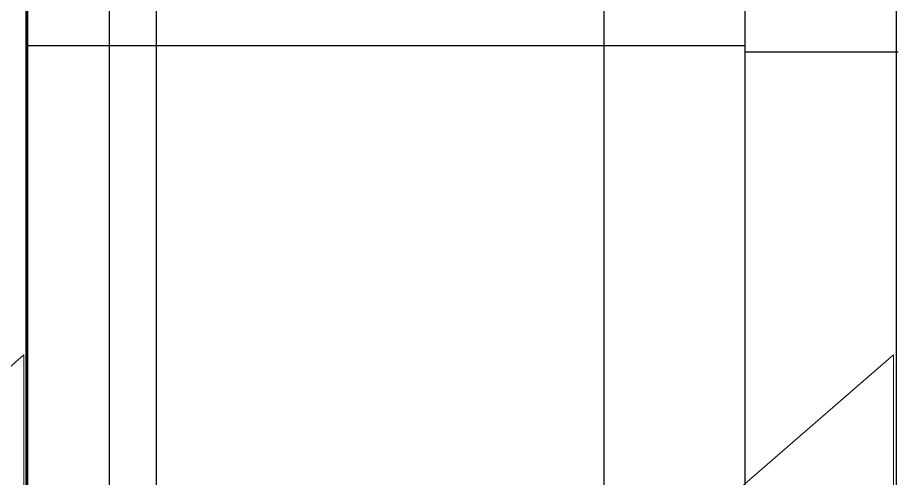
# Model space of a CAD drawing. Extents: x -82 to 113, y -82 to 93.
# Drawn here: x 6.96 to 7.525, y 70.705 to 71.001 of the extents above; entities that cross this region are included whole.
import ezdxf

# ---------------------------------------------------------------- set-up
doc = ezdxf.new("R2010")
doc.units = 0
doc.header["$MEASUREMENT"] = 0
doc.linetypes.add('SLD-Solid', pattern=[0])
doc.layers.get('0').update_dxf_attribs({"linetype": 'CONTINUOUS'})
for name, color, linetype in [('1', 7, 'CONTINUOUS'), ('INERTIA', 7, 'CONTINUOUS'), ('VENT', 5, 'CONTINUOUS')]:
    doc.layers.add(name, color=color, linetype=linetype)

# ---------------------------------------------------------------- blocks, each defined once
blk = doc.blocks.new('no 10 1 in')
at = {"color": 7, "linetype": 'SLD-Solid', "lineweight": 15}
for p, q in [((0, 0.181), (0, -0.181)), ((0, -0.181), (0.09893, -0.095))]:
    blk.add_line(p, q, dxfattribs=at)
blk = doc.blocks.new('NO 10 500')
at = {"color": 7, "linetype": 'SLD-Solid', "lineweight": 15}
for p, q in [((0, 0.18089), (0, -0.18089)), ((0, -0.18089), (0.09887, -0.09494))]:
    blk.add_line(p, q, dxfattribs=at)
blk = doc.blocks.new('HINGENEW00NEW00NEW00NEW00NEW00N')
at = {"layer": '1', "color": 1, "linetype": 'Continuous'}
for p, q in [((0.71317, -1.31), (0.71317, 0.00102)), ((0.25254, -0.0974), (0.25254, -0.68402)), ((0.63049, -0.0974), (0.63049, -0.68008)), ((0.66049, -0.68008), (0.66049, -0.0974)), ((0.71317, -0.09832), (0.71317, -0.68008)), ((0.63049, -0.68008), (0.25254, -0.68008)), ((0.63049, -0.68008), (0.63049, -1.31)), ((0.66049, -0.68008), (0.63049, -0.68008)), ((0.66049, -1.31), (0.66049, -0.68008)), ((0.71317, -0.68008), (0.66049, -0.68008)), ((0.71317, -0.68008), (0.71317, -1.31)), ((0.25254, -0.68402), (0.15411, -0.68402)), ((0.25254, -0.68402), (0.25254, -1.31))]:
    blk.add_line(p, q, dxfattribs=at)
blk = doc.blocks.new('3203-1_Sash_Component')
for p, q in [((1.31899, 3.06398), (0.3, 3.06398)), ((0.072, 2.87599), (1.219, 2.87599)), ((1.219, 2.50515), (0.072, 2.50498))]:
    blk.add_line(p, q)
blk = doc.blocks.new('3203_Sash_Assembly')
blk.add_blockref('3203-1_Sash_Component', (0, 0))

msp = doc.modelspace()

# ---------------------------------------------------------------- block references
at = {"layer": 'INERTIA', "color": 1, "xscale": -1, "zscale": -1}
msp.add_blockref('HINGENEW00NEW00NEW00NEW00NEW00N', (7.67953, 71.66316), dxfattribs=at)
at = {"layer": 'INERTIA', "rotation": 180}
for name, p in [('NO 10 500', (6.964, 70.60343)), ('no 10 1 in', (7.52245, 70.60347))]:
    msp.add_blockref(name, p, dxfattribs=at)
at = {"layer": 'VENT', "rotation": 270}
msp.add_blockref('3203_Sash_Assembly', (4.46044, 71.60166), dxfattribs=at)

doc.saveas('drawing.dxf')
